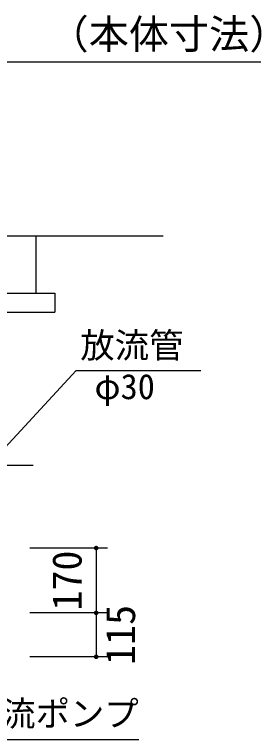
# Model space of a CAD drawing. Units: millimetres, scale not verified. Extents: x -8910 to 8910, y -6308 to 6308.
# Drawn here: x -2649 to -2003, y -2873 to -973 of the extents above; entities that cross this region are included whole.
import ezdxf
from ezdxf.enums import TextEntityAlignment as Align

# ---------------------------------------------------------------- set-up
doc = ezdxf.new("R2010")
doc.units = ezdxf.units.MM
doc.header["$LTSCALE"] = 30
doc.linetypes.add('CHAIN2', pattern=[12, 9, -1, 1, -1])
for name, color, linetype, lineweight in [('0-2_空気管', 3, 'Continuous', 25), ('0-3_製作', 5, 'Continuous', 25), ('0-4_機器', 2, 'Continuous', 25), ('0-8_0E', 3, 'Continuous', 25)]:
    doc.layers.add(name, color=color, linetype=linetype, lineweight=lineweight)
doc.styles.add('ＭＳ ゴシック', font='')
doc.styles.get('ＭＳ ゴシック').set_extended_font_data('MS Gothic')

msp = doc.modelspace()

# ---------------------------------------------------------------- linework, layer by layer
at = {"layer": '0-2_空気管', "color": 2}
for p, q in [((-2435.78, -2371.4), (-2435.78, -2541.4)), ((-2435.78, -2541.4), (-2435.78, -2656.4))]:
    msp.add_line(p, q, dxfattribs=at)
at = {"layer": '0-3_製作', "color": 2}
msp.add_line((-2703.82, -1097.09), (-2004.55, -1097.09), dxfattribs=at)
at = {"layer": '0-4_機器'}
for p, q in [((-7009.2, -1553.42), (-2260.7, -1553.42)), ((-2593.82, -1553.42), (-2593.82, -1703.42)), ((-2779.07, -1703.42), (-2543.82, -1703.42)), ((-2543.82, -1703.42), (-2543.82, -1753.42)), ((-2779.07, -1753.42), (-2543.82, -1753.42))]:
    msp.add_line(p, q, dxfattribs=at)
at = {"layer": '0-8_0E', "linetype": 'CHAIN2'}
msp.add_line((-2600.61, -2155.4), (-3058.84, -2155.4), dxfattribs=at)
at = {"layer": '0-8_0E', "color": 2}
for p, q in [((-2405.78, -2371.4), (-2609.66, -2371.4)), ((-2405.78, -2541.4), (-2609.66, -2541.4)), ((-2405.78, -2656.4), (-2609.66, -2656.4))]:
    msp.add_line(p, q, dxfattribs=at)
at = {"layer": '0-8_0E'}
for points in [[(-2716.81, -2153.69), (-2488.25, -1906.3), (-2162.32, -1906.3)], [(-2971.13, -2597.5), (-2789.44, -2873.16), (-2324.44, -2873.16)]]:
    msp.add_lwpolyline(points, dxfattribs=at)
at = {"layer": '0-8_0E', "color": 5}
for points in [[(-2441.77, -2371.02), (-2435.78, -2371.4), (-2441.78, -2371.4)], [(-2441.78, -2371.4), (-2436.16, -2377.39), (-2441.73, -2372.15)], [(-2441.78, -2371.4), (-2435.78, -2377.4), (-2436.16, -2377.39)], [(-2435.78, -2371.4), (-2435.78, -2377.4), (-2441.78, -2371.4)], [(-2441.68, -2370.28), (-2435.78, -2371.4), (-2441.77, -2371.02)], [(-2441.73, -2372.15), (-2436.91, -2377.29), (-2441.59, -2372.89)], [(-2441.73, -2372.15), (-2436.16, -2377.39), (-2436.91, -2377.29)], [(-2441.49, -2369.55), (-2435.78, -2371.4), (-2441.68, -2370.28)], [(-2441.59, -2372.89), (-2437.64, -2377.11), (-2441.36, -2373.61)], [(-2441.59, -2372.89), (-2436.91, -2377.29), (-2437.64, -2377.11)], [(-2441.21, -2368.85), (-2435.78, -2371.4), (-2441.49, -2369.55)], [(-2441.36, -2373.61), (-2438.34, -2376.83), (-2441.04, -2374.29)], [(-2441.36, -2373.61), (-2437.64, -2377.11), (-2438.34, -2376.83)], [(-2440.85, -2368.18), (-2435.78, -2371.4), (-2441.21, -2368.85)], [(-2441.04, -2374.29), (-2439, -2376.47), (-2440.64, -2374.93)], [(-2441.04, -2374.29), (-2438.34, -2376.83), (-2439, -2376.47)], [(-2440.41, -2367.58), (-2435.78, -2371.4), (-2440.85, -2368.18)], [(-2440.64, -2374.93), (-2439.61, -2376.02), (-2440.16, -2375.51)], [(-2440.64, -2374.93), (-2439, -2376.47), (-2439.61, -2376.02)], [(-2439.89, -2367.03), (-2435.78, -2371.4), (-2440.41, -2367.58)], [(-2439.89, -2367.03), (-2435.78, -2365.4), (-2435.78, -2371.4)], [(-2439.31, -2366.55), (-2435.78, -2365.4), (-2439.89, -2367.03)], [(-2438.67, -2366.14), (-2435.78, -2365.4), (-2439.31, -2366.55)], [(-2437.99, -2365.82), (-2435.78, -2365.4), (-2438.67, -2366.14)], [(-2437.27, -2365.59), (-2435.78, -2365.4), (-2437.99, -2365.82)], [(-2436.53, -2365.45), (-2435.78, -2365.4), (-2437.27, -2365.59)], [(-2435.78, -2365.4), (-2429.78, -2371.4), (-2435.78, -2371.4)], [(-2435.41, -2365.41), (-2429.78, -2371.4), (-2435.78, -2365.4)], [(-2435.78, -2371.4), (-2435.03, -2377.35), (-2435.78, -2377.4)], [(-2435.78, -2371.4), (-2434.29, -2377.21), (-2435.03, -2377.35)], [(-2435.78, -2371.4), (-2433.57, -2376.98), (-2434.29, -2377.21)], [(-2435.78, -2371.4), (-2432.89, -2376.66), (-2433.57, -2376.98)], [(-2435.78, -2371.4), (-2432.26, -2376.25), (-2432.89, -2376.66)], [(-2435.78, -2371.4), (-2431.67, -2375.77), (-2432.26, -2376.25)], [(-2435.78, -2371.4), (-2431.16, -2375.22), (-2431.67, -2375.77)], [(-2429.78, -2371.4), (-2431.16, -2375.22), (-2435.78, -2371.4)], [(-2435.41, -2365.41), (-2429.83, -2370.65), (-2429.78, -2371.4)], [(-2434.66, -2365.51), (-2429.83, -2370.65), (-2435.41, -2365.41)], [(-2434.66, -2365.51), (-2429.97, -2369.91), (-2429.83, -2370.65)], [(-2433.93, -2365.69), (-2429.97, -2369.91), (-2434.66, -2365.51)], [(-2433.93, -2365.69), (-2430.2, -2369.19), (-2429.97, -2369.91)], [(-2433.23, -2365.97), (-2430.2, -2369.19), (-2433.93, -2365.69)], [(-2433.23, -2365.97), (-2430.52, -2368.51), (-2430.2, -2369.19)], [(-2432.57, -2366.33), (-2430.52, -2368.51), (-2433.23, -2365.97)], [(-2432.57, -2366.33), (-2430.93, -2367.87), (-2430.52, -2368.51)], [(-2431.96, -2366.78), (-2430.93, -2367.87), (-2432.57, -2366.33)], [(-2431.96, -2366.78), (-2431.41, -2367.29), (-2430.93, -2367.87)], [(-2429.78, -2371.4), (-2430.72, -2374.61), (-2431.16, -2375.22)], [(-2429.78, -2371.4), (-2430.35, -2373.95), (-2430.72, -2374.61)], [(-2429.78, -2371.4), (-2430.08, -2373.25), (-2430.35, -2373.95)], [(-2429.78, -2371.4), (-2429.89, -2372.52), (-2430.08, -2373.25)], [(-2429.78, -2371.4), (-2429.79, -2371.78), (-2429.89, -2372.52)], [(-2441.77, -2541.02), (-2435.78, -2541.4), (-2441.78, -2541.4)], [(-2441.78, -2541.4), (-2436.16, -2547.39), (-2441.73, -2542.15)], [(-2441.78, -2541.4), (-2435.78, -2547.4), (-2436.16, -2547.39)], [(-2441.78, -2541.4), (-2435.78, -2541.4), (-2435.78, -2547.4)], [(-2441.68, -2540.28), (-2435.78, -2541.4), (-2441.77, -2541.02)], [(-2441.73, -2542.15), (-2436.91, -2547.29), (-2441.59, -2542.89)], [(-2441.73, -2542.15), (-2436.16, -2547.39), (-2436.91, -2547.29)], [(-2441.49, -2539.55), (-2435.78, -2541.4), (-2441.68, -2540.28)], [(-2441.59, -2542.89), (-2437.64, -2547.11), (-2441.36, -2543.61)], [(-2441.59, -2542.89), (-2436.91, -2547.29), (-2437.64, -2547.11)], [(-2441.21, -2538.85), (-2435.78, -2541.4), (-2441.49, -2539.55)], [(-2441.36, -2543.61), (-2438.34, -2546.83), (-2441.04, -2544.29)], [(-2441.36, -2543.61), (-2437.64, -2547.11), (-2438.34, -2546.83)], [(-2440.85, -2538.18), (-2435.78, -2541.4), (-2441.21, -2538.85)], [(-2441.04, -2544.29), (-2439, -2546.47), (-2440.64, -2544.93)], [(-2441.04, -2544.29), (-2438.34, -2546.83), (-2439, -2546.47)], [(-2440.41, -2537.58), (-2435.78, -2541.4), (-2440.85, -2538.18)], [(-2440.64, -2544.93), (-2439.61, -2546.02), (-2440.16, -2545.51)], [(-2440.64, -2544.93), (-2439, -2546.47), (-2439.61, -2546.02)], [(-2439.89, -2537.03), (-2435.78, -2541.4), (-2440.41, -2537.58)], [(-2439.89, -2537.03), (-2435.78, -2535.4), (-2435.78, -2541.4)], [(-2439.31, -2536.55), (-2435.78, -2535.4), (-2439.89, -2537.03)], [(-2438.67, -2536.14), (-2435.78, -2535.4), (-2439.31, -2536.55)], [(-2437.99, -2535.82), (-2435.78, -2535.4), (-2438.67, -2536.14)], [(-2437.27, -2535.59), (-2435.78, -2535.4), (-2437.99, -2535.82)], [(-2436.53, -2535.45), (-2435.78, -2535.4), (-2437.27, -2535.59)], [(-2435.78, -2535.4), (-2429.78, -2541.4), (-2435.78, -2541.4)], [(-2435.78, -2535.4), (-2429.83, -2540.65), (-2429.78, -2541.4)], [(-2435.41, -2535.41), (-2429.83, -2540.65), (-2435.78, -2535.4)], [(-2435.78, -2541.4), (-2435.03, -2547.35), (-2435.78, -2547.4)], [(-2435.78, -2541.4), (-2434.29, -2547.21), (-2435.03, -2547.35)], [(-2435.78, -2541.4), (-2433.57, -2546.98), (-2434.29, -2547.21)], [(-2435.78, -2541.4), (-2432.89, -2546.66), (-2433.57, -2546.98)], [(-2435.78, -2541.4), (-2432.26, -2546.25), (-2432.89, -2546.66)], [(-2435.78, -2541.4), (-2431.67, -2545.77), (-2432.26, -2546.25)], [(-2435.78, -2541.4), (-2431.16, -2545.22), (-2431.67, -2545.77)], [(-2429.78, -2541.4), (-2431.16, -2545.22), (-2435.78, -2541.4)], [(-2434.66, -2535.51), (-2429.83, -2540.65), (-2435.41, -2535.41)], [(-2434.66, -2535.51), (-2429.97, -2539.91), (-2429.83, -2540.65)], [(-2433.93, -2535.69), (-2429.97, -2539.91), (-2434.66, -2535.51)], [(-2433.93, -2535.69), (-2430.2, -2539.19), (-2429.97, -2539.91)], [(-2433.23, -2535.97), (-2430.2, -2539.19), (-2433.93, -2535.69)], [(-2433.23, -2535.97), (-2430.52, -2538.51), (-2430.2, -2539.19)], [(-2432.57, -2536.33), (-2430.52, -2538.51), (-2433.23, -2535.97)], [(-2432.57, -2536.33), (-2430.93, -2537.87), (-2430.52, -2538.51)], [(-2431.96, -2536.78), (-2430.93, -2537.87), (-2432.57, -2536.33)], [(-2431.96, -2536.78), (-2431.41, -2537.29), (-2430.93, -2537.87)], [(-2429.78, -2541.4), (-2430.72, -2544.61), (-2431.16, -2545.22)], [(-2429.78, -2541.4), (-2430.35, -2543.95), (-2430.72, -2544.61)], [(-2429.78, -2541.4), (-2430.08, -2543.25), (-2430.35, -2543.95)], [(-2429.78, -2541.4), (-2429.89, -2542.52), (-2430.08, -2543.25)], [(-2429.78, -2541.4), (-2429.79, -2541.78), (-2429.89, -2542.52)], [(-2441.77, -2656.02), (-2435.78, -2656.4), (-2441.78, -2656.4)], [(-2441.78, -2656.4), (-2435.78, -2662.4), (-2441.73, -2657.15)], [(-2441.78, -2656.4), (-2435.78, -2656.4), (-2435.78, -2662.4)], [(-2441.68, -2655.28), (-2435.78, -2656.4), (-2441.77, -2656.02)], [(-2441.73, -2657.15), (-2436.16, -2662.39), (-2441.59, -2657.89)], [(-2441.73, -2657.15), (-2435.78, -2662.4), (-2436.16, -2662.39)], [(-2441.49, -2654.55), (-2435.78, -2656.4), (-2441.68, -2655.28)], [(-2441.59, -2657.89), (-2436.91, -2662.29), (-2441.36, -2658.61)], [(-2441.59, -2657.89), (-2436.16, -2662.39), (-2436.91, -2662.29)], [(-2441.21, -2653.85), (-2435.78, -2656.4), (-2441.49, -2654.55)], [(-2441.36, -2658.61), (-2437.64, -2662.11), (-2441.04, -2659.29)], [(-2441.36, -2658.61), (-2436.91, -2662.29), (-2437.64, -2662.11)], [(-2440.85, -2653.18), (-2435.78, -2656.4), (-2441.21, -2653.85)], [(-2441.04, -2659.29), (-2438.34, -2661.83), (-2440.64, -2659.93)], [(-2441.04, -2659.29), (-2437.64, -2662.11), (-2438.34, -2661.83)], [(-2440.41, -2652.58), (-2435.78, -2656.4), (-2440.85, -2653.18)], [(-2440.64, -2659.93), (-2439, -2661.47), (-2440.16, -2660.51)], [(-2440.64, -2659.93), (-2438.34, -2661.83), (-2439, -2661.47)], [(-2439.89, -2652.03), (-2435.78, -2656.4), (-2440.41, -2652.58)], [(-2439.89, -2652.03), (-2435.78, -2650.4), (-2435.78, -2656.4)], [(-2439.31, -2651.55), (-2435.78, -2650.4), (-2439.89, -2652.03)], [(-2438.67, -2651.14), (-2435.78, -2650.4), (-2439.31, -2651.55)], [(-2437.99, -2650.82), (-2435.78, -2650.4), (-2438.67, -2651.14)], [(-2437.27, -2650.59), (-2435.78, -2650.4), (-2437.99, -2650.82)], [(-2436.53, -2650.45), (-2435.78, -2650.4), (-2437.27, -2650.59)], [(-2435.78, -2650.4), (-2429.78, -2656.4), (-2435.78, -2656.4)], [(-2435.78, -2650.4), (-2429.83, -2655.65), (-2429.78, -2656.4)], [(-2435.41, -2650.41), (-2429.83, -2655.65), (-2435.78, -2650.4)], [(-2435.78, -2656.4), (-2435.03, -2662.35), (-2435.78, -2662.4)], [(-2435.78, -2656.4), (-2434.29, -2662.21), (-2435.03, -2662.35)], [(-2435.78, -2656.4), (-2433.57, -2661.98), (-2434.29, -2662.21)], [(-2435.78, -2656.4), (-2432.89, -2661.66), (-2433.57, -2661.98)], [(-2435.78, -2656.4), (-2432.26, -2661.25), (-2432.89, -2661.66)], [(-2435.78, -2656.4), (-2431.67, -2660.77), (-2432.26, -2661.25)], [(-2435.78, -2656.4), (-2431.16, -2660.22), (-2431.67, -2660.77)], [(-2429.78, -2656.4), (-2431.16, -2660.22), (-2435.78, -2656.4)], [(-2435.41, -2650.41), (-2429.97, -2654.91), (-2429.83, -2655.65)], [(-2434.66, -2650.51), (-2429.97, -2654.91), (-2435.41, -2650.41)], [(-2434.66, -2650.51), (-2430.2, -2654.19), (-2429.97, -2654.91)], [(-2433.93, -2650.69), (-2430.2, -2654.19), (-2434.66, -2650.51)], [(-2433.93, -2650.69), (-2430.52, -2653.51), (-2430.2, -2654.19)], [(-2433.23, -2650.97), (-2430.52, -2653.51), (-2433.93, -2650.69)], [(-2433.23, -2650.97), (-2430.93, -2652.87), (-2430.52, -2653.51)], [(-2432.57, -2651.33), (-2430.93, -2652.87), (-2433.23, -2650.97)], [(-2432.57, -2651.33), (-2431.41, -2652.29), (-2430.93, -2652.87)], [(-2431.96, -2651.78), (-2431.41, -2652.29), (-2432.57, -2651.33)], [(-2429.78, -2656.4), (-2430.72, -2659.61), (-2431.16, -2660.22)], [(-2429.78, -2656.4), (-2430.35, -2658.95), (-2430.72, -2659.61)], [(-2429.78, -2656.4), (-2430.08, -2658.25), (-2430.35, -2658.95)], [(-2429.78, -2656.4), (-2429.89, -2657.52), (-2430.08, -2658.25)], [(-2429.78, -2656.4), (-2429.79, -2656.78), (-2429.89, -2657.52)], [(-2440.16, -2660.51), (-2439, -2661.47), (-2439.61, -2661.02)]]:
    msp.add_solid(points, dxfattribs=at)

# ---------------------------------------------------------------- texts
at = {"layer": '0-3_製作', "color": 4, "style": 'ＭＳ ゴシック'}
msp.add_text('（本体寸法）', height=76.98, dxfattribs=at).set_placement((-2560.24, -1086.01), align=Align.BOTTOM_LEFT)
at = {"layer": '0-8_0E', "color": 4, "style": 'ＭＳ ゴシック'}
for s, p in [('放流管', (-2477.32, -1892.81)), ('φ30', (-2440.14, -2000.98)), ('放流ポンプ', (-2774.44, -2858.16))]:
    msp.add_text(s, height=65.98, dxfattribs=at).set_placement(p, align=Align.BOTTOM_LEFT)
for s, p in [('170', (-2450.78, -2535.15)), ('115', (-2310.74, -2677.65))]:
    msp.add_text(s, height=76.98, rotation=90, dxfattribs=at).set_placement(p, align=Align.BOTTOM_LEFT)

doc.saveas('drawing.dxf')
